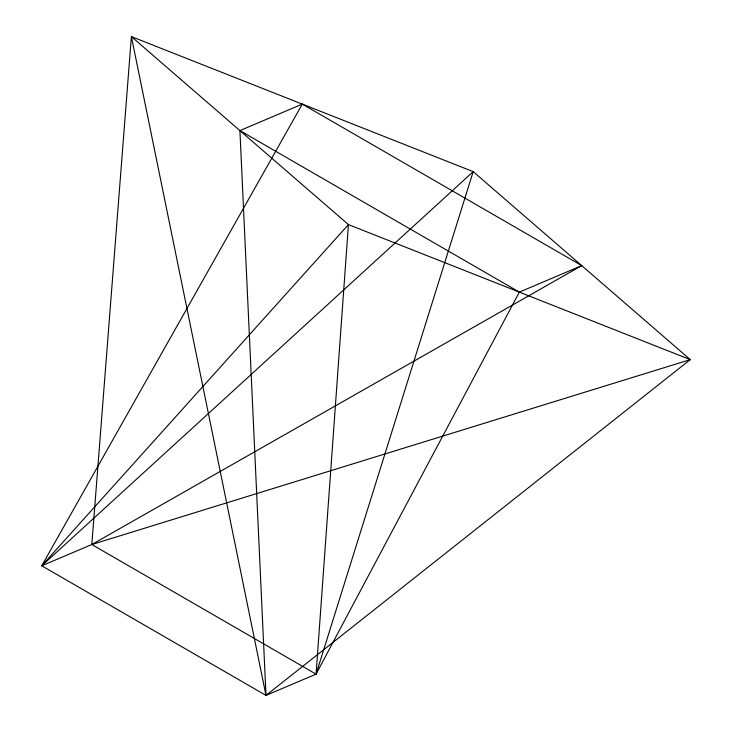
<?xml version="1.0" encoding="UTF-8"?>
<svg xmlns="http://www.w3.org/2000/svg" width="732" height="732" viewBox="0 0 732 732"><rect width="100%" height="100%" fill="white"/><g stroke="black" fill="none" stroke-linecap="round" stroke-linejoin="round"><path stroke-width="1.1" d="M581.73 265.634L91.811 544.526L316.068 674.145L348.432 224.596L131.385 36.6L91.811 544.526L41.742 565.781L266 695.4L316.068 674.145L519.345 292.114L581.73 265.634L302.289 104.118L239.913 130.598L266 695.4L690.258 359.632L473.201 171.636L131.385 36.6L266 695.4M316.068 674.145L473.201 171.636L41.742 565.781L302.289 104.118M41.742 565.781L348.432 224.596L690.258 359.632L91.811 544.526M239.913 130.598L519.345 292.114"/></g></svg>
